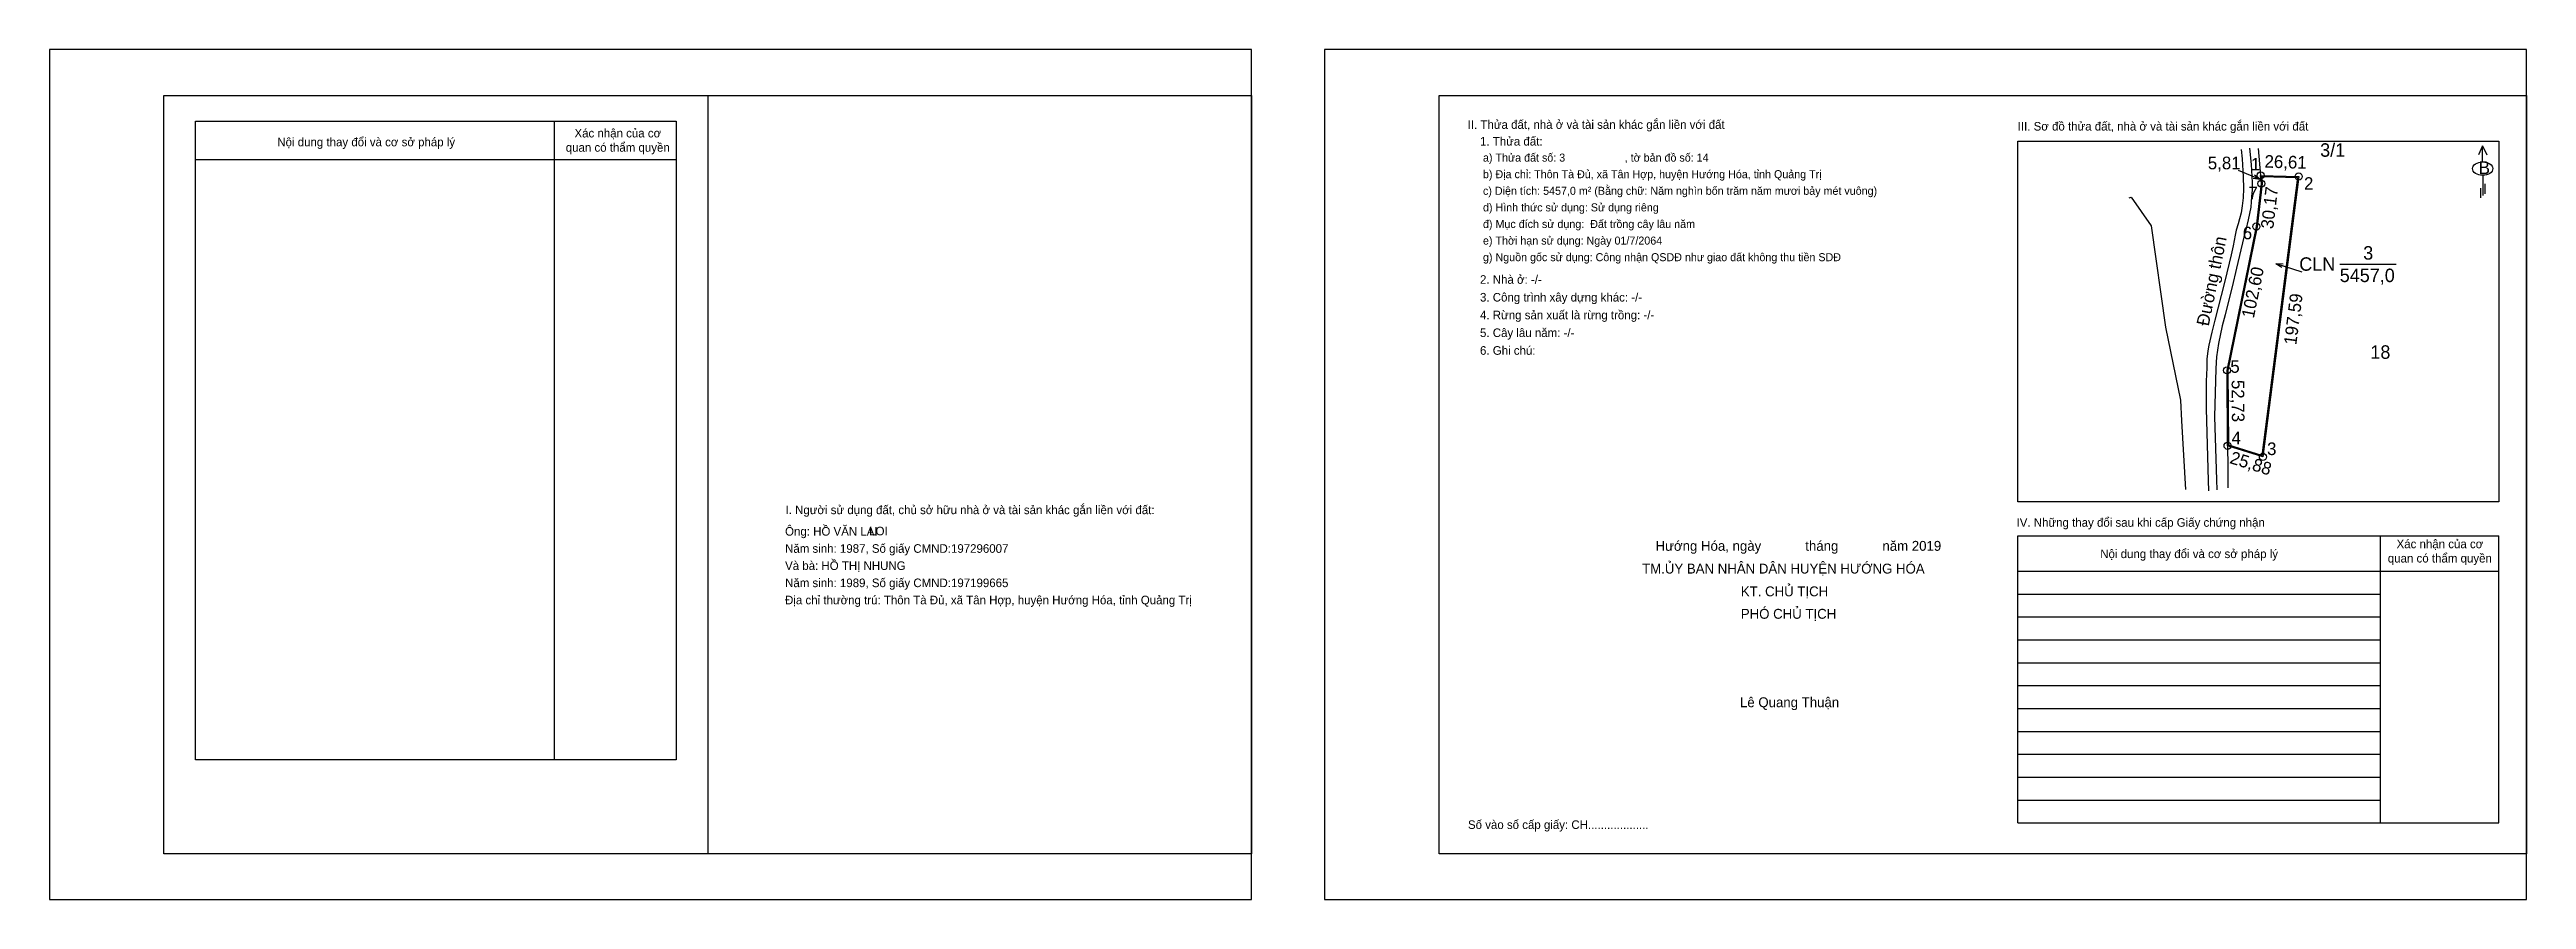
# Model space of a CAD drawing. Extents: x 551779 to 553510, y 1840711 to 1841305.
import ezdxf

# ---------------------------------------------------------------- set-up
doc = ezdxf.new("R2010")
doc.units = 0
for name, color, linetype in [('Level 1', 7, 'Continuous'), ('Level 11', 7, 'Continuous'), ('Level 12', 7, 'Continuous'), ('Level 13', 7, 'Continuous'), ('Level 14', 7, 'Continuous'), ('Level 15', 7, 'Continuous'), ('Level 16', 7, 'Continuous'), ('Level 17', 7, 'Continuous'), ('Level 18', 7, 'Continuous'), ('Level 19', 7, 'Continuous'), ('Level 2', 7, 'Continuous'), ('Level 20', 7, 'Continuous'), ('Level 3', 7, 'Continuous'), ('Level 4', 7, 'Continuous'), ('Level 5', 7, 'Continuous'), ('Level 6', 7, 'Continuous'), ('Level 7', 7, 'Continuous'), ('Level 8', 7, 'Continuous'), ('Level 9', 7, 'Continuous')]:
    doc.layers.add(name, color=color, linetype=linetype)

msp = doc.modelspace()

# ---------------------------------------------------------------- linework, layer by layer
at = {"layer": 'Level 1'}
for p, q in [((551881, 1841254.7), (552217, 1841254.7)), ((551881, 1840808.3), (551881, 1841254.7)), ((552217, 1841254.7), (552217, 1840808.3)), ((551881, 1841227.9), (552217, 1841227.9)), ((553154.8, 1840964.9), (553490.8, 1840964.9)), ((553407.9, 1840964.9), (553407.9, 1840764.2)), ((553154.8, 1840940.2), (553490.8, 1840940.2)), ((553154.8, 1840924.2), (553407.9, 1840924.2)), ((553154.8, 1840908.2), (553407.9, 1840908.2)), ((553154.8, 1840892.2), (553407.9, 1840892.2)), ((553154.8, 1840876.2), (553407.9, 1840876.2)), ((553154.8, 1840860.2), (553407.9, 1840860.2)), ((553154.8, 1840844.2), (553407.9, 1840844.2)), ((553154.8, 1840828.2), (553407.9, 1840828.2)), ((553154.8, 1840812.2), (553407.9, 1840812.2)), ((553154.8, 1840796.2), (553407.9, 1840796.2)), ((553154.8, 1840780.2), (553407.9, 1840780.2))]:
    msp.add_line(p, q, dxfattribs=at)
for points in [[(552131.6, 1841254.7), (552131.6, 1840808.3)], [(553154.8, 1840764.2), (553154.8, 1840964.9)], [(553490.8, 1840764.2), (553490.8, 1840964.9)], [(552217, 1840808.3), (551881, 1840808.3)]]:
    msp.add_lwpolyline(points, dxfattribs=at)
at = {"layer": 'Level 11'}
for centre in [(553324.4, 1841216.8), (553351, 1841216), (553324.9, 1841211), (553321.4, 1841181), (553300.9, 1841080.5), (553301.3, 1841027.8), (553326, 1841020)]:
    msp.add_circle(centre, 2.5, dxfattribs=at)
at = {"layer": 'Level 12'}
for p, q in [((553301.3, 1841027.8), (553301.4, 1841013)), ((553301.4, 1841013), (553301.5, 1840998.4))]:
    msp.add_line(p, q, dxfattribs=at)
at = {"layer": 'Level 14'}
msp.add_line((553379.7, 1841154.8), (553419.2, 1841154.8), dxfattribs=at)
at = {"layer": 'Level 16'}
msp.add_lwpolyline([(553350.1, 1841215.2), (553325.3, 1841021), (553302.1, 1841028.3), (553301.7, 1841080.4), (553322.2, 1841180.9), (553325.7, 1841211), (553325.3, 1841216)], close=True, dxfattribs=at)
at = {"layer": 'Level 17'}
for p, q in [((553324.9, 1841211), (553324.4, 1841216.8)), ((553324.4, 1841216.8), (553351, 1841216)), ((553351, 1841216), (553326, 1841020)), ((553321.4, 1841181), (553324.9, 1841211)), ((553300.9, 1841080.5), (553321.4, 1841181)), ((553301.3, 1841027.8), (553300.9, 1841080.5)), ((553326, 1841020), (553301.3, 1841027.8))]:
    msp.add_line(p, q, dxfattribs=at)
at = {"layer": 'Level 18'}
for p, q in [((553324.1, 1841213.8), (553308.9, 1841220.2)), ((553324.1, 1841213.8), (553319.2, 1841214.5)), ((553324.1, 1841213.8), (553320.2, 1841216.9)), ((553335.1, 1841155.3), (553353.3, 1841149.4)), ((553335.1, 1841155.3), (553339.3, 1841152.6)), ((553335.1, 1841155.3), (553340.1, 1841155))]:
    msp.add_line(p, q, dxfattribs=at)
at = {"layer": 'Level 19'}
msp.add_line((553269.2, 1841045.2), (553271.9, 1840997.3), dxfattribs=at)
for points in [[(553322.7, 1841235.6), (553324.4, 1841216.8)], [(553232.4, 1841201.1), (553233.9, 1841201.6), (553247.8, 1841181.6), (553258, 1841110.8), (553268.4, 1841059.7), (553269.2, 1841045.2)]]:
    msp.add_lwpolyline(points, dxfattribs=at)
at = {"layer": 'Level 2'}
for p, q in [((552750.2, 1841272.7), (553510.2, 1841272.7)), ((552750.2, 1840742.7), (552750.2, 1841272.7)), ((553154.8, 1840988.6), (553154.8, 1841240.8)), ((553154.8, 1841240.8), (553490.8, 1841240.8)), ((553490.8, 1841240.8), (553490.8, 1840988.6)), ((553490.8, 1840988.6), (553154.8, 1840988.6))]:
    msp.add_line(p, q, dxfattribs=at)
msp.add_lwpolyline([(552619, 1840742.7), (551859, 1840742.7), (551859, 1841272.7), (552619, 1841272.7)], close=True, dxfattribs=at)
for points in [[(552239, 1841272.7), (552239, 1840742.7)], [(553510.2, 1841272.7), (553510.2, 1840742.7), (552750.2, 1840742.7)]]:
    msp.add_lwpolyline(points, dxfattribs=at)
at = {"layer": 'Level 20'}
for points in [[(553310.7, 1841234.8), (553311.4, 1841228.4), (553312.2, 1841215.8), (553312.4, 1841207.7), (553312.1, 1841201), (553311.6, 1841195.6), (553310.8, 1841190.7), (553309.7, 1841186.5), (553308.6, 1841183), (553307.4, 1841178.6), (553306.6, 1841174.9), (553305.1, 1841167.5), (553303.8, 1841161.2), (553302.5, 1841155.5), (553299.2, 1841141.9), (553292.4, 1841115.5), (553290.4, 1841107.2), (553288.3, 1841098.1), (553287.6, 1841094.1), (553286.8, 1841088.4), (553286.8, 1841082.2), (553286.4, 1841073), (553286.4, 1841053.6), (553287.7, 1841003.6), (553287.9, 1840996.3)], [(553316.7, 1841235.7), (553317.8, 1841224.3), (553318.4, 1841211.9), (553318.5, 1841206.4), (553318.1, 1841202.1), (553317.6, 1841194.6), (553315.7, 1841185.8), (553314.1, 1841178.8), (553312.7, 1841173.6), (553307.5, 1841151.9), (553304.6, 1841138.9), (553302.2, 1841129.9), (553299.6, 1841119.2), (553297.6, 1841111.6), (553295, 1841099.3), (553293.6, 1841090), (553293.2, 1841081.8), (553292.2, 1841048.1), (553293.6, 1841004), (553293.8, 1840996.9)]]:
    msp.add_lwpolyline(points, dxfattribs=at)
at = {"layer": 'Level 3'}
msp.add_lwpolyline([(551779, 1841304.7), (551779, 1840710.7), (552619, 1840710.7), (552619, 1841304.7)], close=True, dxfattribs=at)
at = {"layer": 'Level 4'}
msp.add_lwpolyline([(552670.2, 1841304.7), (552670.2, 1840710.7), (553510.2, 1840710.7), (553510.2, 1841304.7)], close=True, dxfattribs=at)
at = {"layer": 'Level 5'}
for p, q in [((553479.5, 1841237.5), (553476.6, 1841231.2)), ((553479.5, 1841226.2), (553479.5, 1841237.5)), ((553479.5, 1841237.5), (553482.4, 1841231.2)), ((553479.6, 1841216.9), (553479.6, 1841202.6)), ((553478.1, 1841207.9), (553478.1, 1841201)), ((553481.2, 1841210.9), (553481.2, 1841203.9)), ((553154.8, 1840764.2), (553490.8, 1840764.2))]:
    msp.add_line(p, q, dxfattribs=at)
msp.add_ellipse((553479.6, 1841221.5), major_axis=(7.11, 0), ratio=0.655849, dxfattribs=at)

# ---------------------------------------------------------------- texts
at = {"layer": 'Level 1'}
for s, height, p in [('Xác nhận của cơ ', 6, (552145.9, 1841243.3)), ('Nội dung thay đổi và cơ sở pháp lý', 6, (551938.2, 1841237.1)), ('quan có thẩm quyền', 6, (552139.8, 1841233.3)), ('I. Người sử dụng đất, chủ sở hữu nhà ở và tài sản khác gắn liền với đất:', 6, (552293.4, 1840980)), ('IV. Những thay đổi sau khi cấp Giấy chứng nhận', 6, (553153.8, 1840971.2)), ('Nội dung thay đổi và cơ sở pháp lý', 6, (553212.3, 1840949.3)), ('Xác nhận của cơ ', 6, (553419.4, 1840956.2)), ('quan có thẩm quyền', 6, (553413.3, 1840946.2)), ('Lê Quang Thuận', 6.907, (552960.5, 1840845.1))]:
    msp.add_text(s, height=height, dxfattribs=at).set_placement(p)
at = {"layer": 'Level 13'}
for s, p in [('1', (553317.6, 1841220.2)), ('2', (553354.7, 1841206.7)), ('7', (553315.9, 1841200.1)), ('6', (553311.9, 1841172.1)), ('5', (553303.2, 1841078.8)), ('4', (553304.1, 1841028.9)), ('3', (553328.9, 1841021.3))]:
    msp.add_text(s, height=8.81, dxfattribs=at).set_placement(p)
at = {"layer": 'Level 14'}
for s, p in [('3', (553396.1, 1841157.9)), ('CLN', (553351.4, 1841150.1)), ('5457,0', (553379.7, 1841142.2))]:
    msp.add_text(s, height=9.4, dxfattribs=at).set_placement(p)
at = {"layer": 'Level 15'}
for s, rotation, p in [('26,61', 358.3204, (553327, 1841222.2)), ('5,81', 0.1946, (553287.5, 1841221)), ('30,17', 83.2425, (553333.2, 1841179)), ('Đường thôn', 78.4918, (553288.1, 1841111)), ('102,60', 78.4918, (553319.6, 1841116.5)), ('197,59', 82.7311, (553349.3, 1841097.9)), ('52,73', 270.4564, (553304.1, 1841073.8)), ('25,88', 342.5522, (553302.2, 1841015.8))]:
    msp.add_text(s, height=8.81, rotation=rotation, dxfattribs=at).set_placement(p)
at = {"layer": 'Level 5'}
for s, height, p in [('II. Thửa đất, nhà ở và tài sản khác gắn liền với đất', 6, (552770.2, 1841249.3)), ('III. Sơ đồ thửa đất, nhà ở và tài sản khác gắn liền với đất', 6, (553154.6, 1841248.1)), ('B', 9, (553476.7, 1841217.7)), ('Hướng Hóa, ngày            tháng            năm 2019', 6.907, (552901.5, 1840954.4)), ('TM.ỦY BAN NHÂN DÂN HUYỆN HƯỚNG HÓA', 6.907, (552892.1, 1840938.5)), ('KT. CHỦ TỊCH', 6.907, (552961.1, 1840922.6)), ('PHÓ CHỦ TỊCH', 6.907, (552961.1, 1840906.9)), ('Số vào sổ cấp giấy: CH...................', 6, (552770.4, 1840760))]:
    msp.add_text(s, height=height, dxfattribs=at).set_placement(p)
at = {"layer": 'Level 6'}
for s, height, p in [('1. Thửa đất: ', 6, (552778.8, 1841237.6)), (' a) Thửa đất số: 3                    , tờ bản đồ số: 14', 5.6, (552778.8, 1841226.4)), (' b) Địa chỉ: Thôn Tà Đủ, xã Tân Hợp, huyện Hướng Hóa, tỉnh Quảng Trị', 5.6, (552778.8, 1841214.8)), (' c) Diện tích: 5457,0 m² (Bằng chữ: Năm nghìn bốn trăm năm mươi bảy mét vuông)', 5.6, (552778.8, 1841203.2)), (' d) Hình thức sử dụng: Sử dụng riêng', 5.6, (552778.8, 1841191.6)), (' đ) Mục đích sử dụng:  Đất trồng cây lâu năm', 5.6, (552778.8, 1841180)), (' e) Thời hạn sử dụng: Ngày 01/7/2064', 5.6, (552778.8, 1841168.4)), (' g) Nguồn gốc sử dụng: Công nhận QSDĐ như giao đất không thu tiền SDĐ', 5.6, (552778.8, 1841156.8)), ('2. Nhà ở: -/-', 6, (552778.8, 1841141)), ('3. Công trình xây dựng khác: -/-', 6, (552778.8, 1841128.6)), ('4. Rừng sản xuất là rừng trồng: -/-', 6, (552778.8, 1841116.2)), ('5. Cây lâu năm: -/-', 6, (552778.8, 1841103.8)), ('6. Ghi chú:', 6, (552778.8, 1841091.4)), ('Ông: HỒ VĂN LAI', 6, (552293.1, 1840965)), ('Năm sinh: 1987, Số giấy CMND:197296007', 6, (552293.1, 1840953)), ('Và bà: HỒ THỊ NHUNG', 6, (552293.1, 1840941)), ('Địa chỉ thường trú: Thôn Tà Đủ, xã Tân Hợp, huyện Hướng Hóa, tỉnh Quảng Trị', 6, (552293.1, 1840917)), ('Năm sinh: 1989, Số giấy CMND:197199665', 6, (552293.1, 1840929))]:
    msp.add_text(s, height=height, dxfattribs=at).set_placement(p)
at = {"layer": 'Level 7'}
msp.add_text('LOI', height=6, dxfattribs=at).set_placement((552351.9, 1840965.2))
at = {"layer": 'Level 8'}
msp.add_text('3/1', height=9.4, dxfattribs=at).set_placement((553366, 1841229.8))
at = {"layer": 'Level 9'}
msp.add_text('18', height=9.4, dxfattribs=at).set_placement((553401.1, 1841088.6))

doc.saveas('drawing.dxf')
